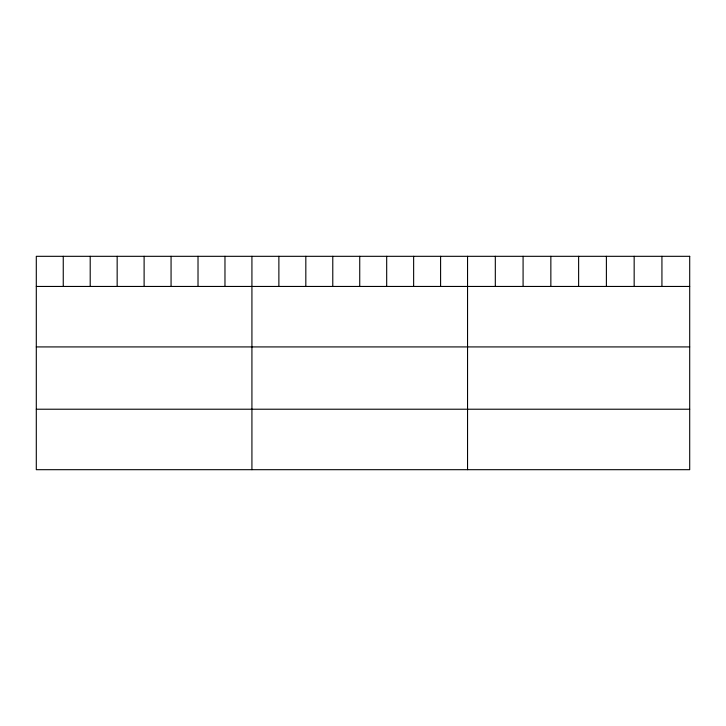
<?xml version="1.0" encoding="UTF-8"?>
<svg xmlns="http://www.w3.org/2000/svg" width="726" height="726" viewBox="0 0 726 726"><rect width="100%" height="100%" fill="white"/><g stroke="black" fill="none" stroke-linecap="round" stroke-linejoin="round"><path stroke-width="1.09" d="M36.3 286.452L689.7 286.452M36.3 346.919L689.7 346.919M36.3 409.219L689.7 409.219M661.93 256.314L661.93 286.452M634.161 256.314L634.161 286.452M606.392 256.314L606.392 286.452M578.622 256.314L578.622 286.452M550.852 256.314L550.852 286.452M523.083 256.314L523.083 286.452M495.313 256.314L495.313 286.452M467.544 256.314L467.544 469.686M440.591 256.314L440.591 286.452M413.639 256.314L413.639 286.452M386.686 256.314L386.686 286.452M359.733 256.314L359.733 286.452M332.78 256.314L332.78 286.452M305.827 256.314L305.827 286.452M278.875 256.314L278.875 286.452M251.922 256.314L251.922 469.686M224.969 256.314L224.969 286.452M198.016 256.314L198.016 286.452M171.064 256.314L171.064 286.452M144.111 256.314L144.111 286.452M117.158 256.314L117.158 286.452M90.206 256.314L90.206 286.452M63.253 256.314L63.253 286.452M689.7 256.314L36.3 256.314L36.3 469.686L689.7 469.686L689.7 256.314"/></g></svg>
